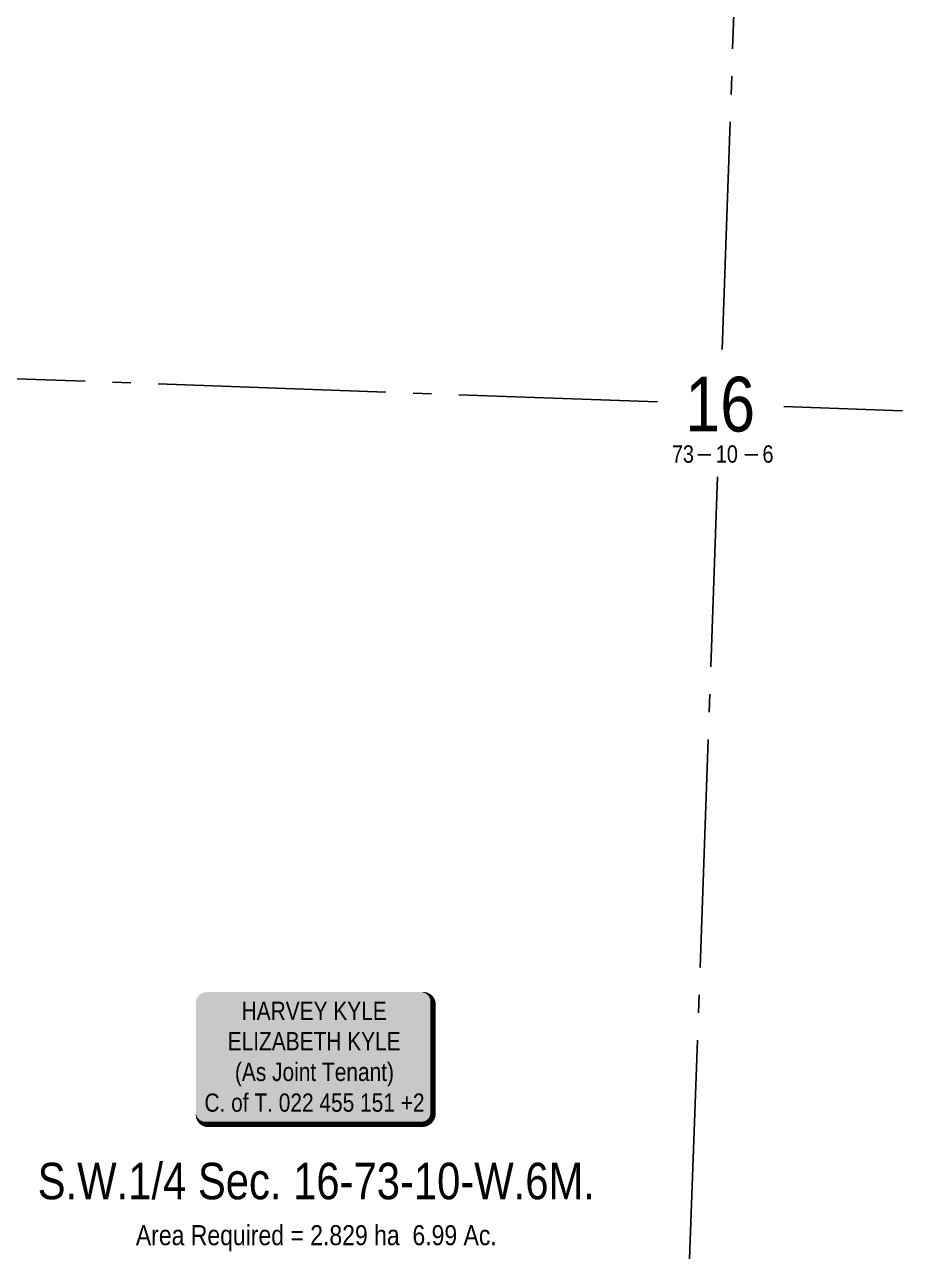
# Model space of a CAD drawing. Extents: x 338216 to 346362, y 6125251 to 6136161.
# Drawn here: x 342627 to 343109, y 6133096 to 6133769 of the extents above; entities that cross this region are included whole.
import ezdxf
from ezdxf.enums import TextEntityAlignment as Align

# ---------------------------------------------------------------- set-up
doc = ezdxf.new("R2010")
doc.units = 0
doc.header["$LTSCALE"] = 5
doc.linetypes.add('foc-QUARTERLINE', pattern=[33, 25, -3, 2, -3])
for name, color, linetype in [('10', 1, 'Continuous'), ('9', 3, 'Continuous'), ('AS-OWNER', 7, 'Continuous'), ('C-SYMBOL', 7, 'Continuous'), ('L-AREAREQUIRED', 7, 'Continuous'), ('L-QSEC', 8, 'foc-QUARTERLINE'), ('L-SECLBL', 7, 'Continuous')]:
    doc.layers.add(name, color=color, linetype=linetype)
doc.styles.add('100L', font='ARIALN.TTF', dxfattribs={"height": 11})
doc.styles.add('175L', font='ARIALN.TTF', dxfattribs={"height": 20})
doc.styles.add('80', font='ARIALN.TTF', dxfattribs={"height": 10})
doc.styles.add('80L', font='ARIALN.TTF', dxfattribs={"height": 10})
doc.styles.add('SIMPLEX', font='ARIALN.TTF')

# ---------------------------------------------------------------- blocks, each defined once
blk = doc.blocks.new('L-SECLBL')
at = {"layer": '9', "color": 7}
for p, q in [((-5.08, -27.83), (-12.29, -27.83)), ((20.7, -27.83), (13.5, -27.83))]:
    blk.add_line(p, q, dxfattribs=at)
at = {"layer": '10', "color": 2, "style": 'SIMPLEX'}
blk.add_attdef('SEC', text='', height=30, dxfattribs=at).set_placement((0, 0), align=Align.MIDDLE)
at = {"layer": '10', "color": 5, "style": '80L'}
blk.add_attdef('TWP', text='', height=9.5, dxfattribs=at).set_placement((-14.43, -27.37), align=Align.MIDDLE_RIGHT)
blk.add_attdef('RGE', text='', height=9.5, dxfattribs=at).set_placement((3.62, -27.37), align=Align.MIDDLE_CENTER)
blk.add_attdef('MER', text='', height=9.5, dxfattribs=at).set_placement((23.17, -27.37), align=Align.MIDDLE_LEFT)
blk = doc.blocks.new('*U100')
h = blk.add_hatch(color=59)
edge = h.paths.add_edge_path()
edge.add_line((-59, -37), (59, -37))
edge.add_arc((59, -31), 6, 270, 360)
edge.add_line((65, -31), (65, 29.5))
edge.add_arc((59, 29.5), 6, 0, 90)
edge.add_line((59, 35.5), (-59, 35.5))
edge.add_arc((-59, 29.5), 6, 90, 180)
edge.add_line((-65, 29.5), (-65, -31))
edge.add_arc((-59, -31), 6, 180, 270)
at = {"color": 1, "flags": 128}
blk.add_lwpolyline([(-59, -37, 3, 3, 0), (59, -37, 3, 3, 0.414214), (65, -31, 3, 3, 0), (65, 29.5, 3, 0, 0.414214), (59, 35.5, 0, 0, 0), (-59, 35.5, 0, 0, 0.414214), (-65, 29.5, 0, 0, 0), (-65, -31, 0, 3, 0.414214)], format="xyseb", close=True, dxfattribs=at)
blk.add_lwpolyline([(-36.9, -26.42, 0, 7.5, 0), (0, 0, 0, 0, 0)], format="xyseb", dxfattribs=at)
at = {"color": 1, "style": '80'}
blk.add_attdef('ENTER_TEXT_001', (-35.99, -5), '', height=10, dxfattribs=at)

msp = doc.modelspace()

# ---------------------------------------------------------------- linework, layer by layer
at = {"layer": 'L-QSEC'}
for p, q in [((343009.971, 6133591.089), (343036.849, 6134365.321)), ((342980.061, 6132757.475), (343007.461, 6133521.15))]:
    msp.add_line(p, q, dxfattribs=at)
at = {"layer": 'L-QSEC', "flags": 128}
for points in [[(342205.981, 6133590.007), (342974.463, 6133562.351)], [(343043.686, 6133559.86), (343108.809, 6133557.517)]]:
    msp.add_lwpolyline(points, dxfattribs=at)

# ---------------------------------------------------------------- block references
at = {"layer": 'AS-OWNER'}
ref = msp.add_blockref('*U100', (342786.418, 6133203.071), dxfattribs=dict(at, xscale=0.99978011, yscale=0.99978011, zscale=0.99978011))
ref.add_attrib('ENTER_TEXT_001', 'HARVEY KYLE', (342746.509, 6133223.326), dxfattribs={"layer": '0', "color": 1, "height": 9.9978, "style": '80'})
ref.add_attrib('ENTER_TEXT_002', 'ELIZABETH KYLE', (342738.854, 6133206.663), dxfattribs={"layer": '0', "color": 1, "height": 9.9978, "style": '80'})
ref.add_attrib('ENTER_TEXT_003', '(As Joint Tenant)', (342742.813, 6133189.83), dxfattribs={"layer": '0', "color": 1, "height": 9.9978, "style": '80'})
ref.add_attrib('ENTER_TEXT_004', 'C. of T. 022 455 151 +2', (342726.107, 6133172.989), dxfattribs={"layer": '0', "color": 1, "height": 9.9978, "style": '80'})
at = {"layer": 'L-SECLBL', "xscale": 0.99978011, "yscale": 0.99978011, "zscale": 0.99978011}
msp.add_blockref('L-SECLBL', (343008.895, 6133561.112), dxfattribs=at).add_auto_attribs({'SEC': '16', 'TWP': '73', 'RGE': '10', 'MER': '6'})

# ---------------------------------------------------------------- texts
at = {"layer": 'C-SYMBOL', "color": 3, "style": '175L'}
msp.add_text('S.W.1/4 Sec. 16-73-10-W.6M.', height=19.9956, dxfattribs=at).set_placement((342787.447, 6133118.963), align=Align.BOTTOM_CENTER)
at = {"layer": 'L-AREAREQUIRED', "color": 5, "style": '100L'}
msp.add_text('Area Required = 2.829 ha  6.99 Ac.', height=10.99758, dxfattribs=at).set_placement((342787.447, 6133096.467), align=Align.BOTTOM_CENTER)

doc.saveas('drawing.dxf')
